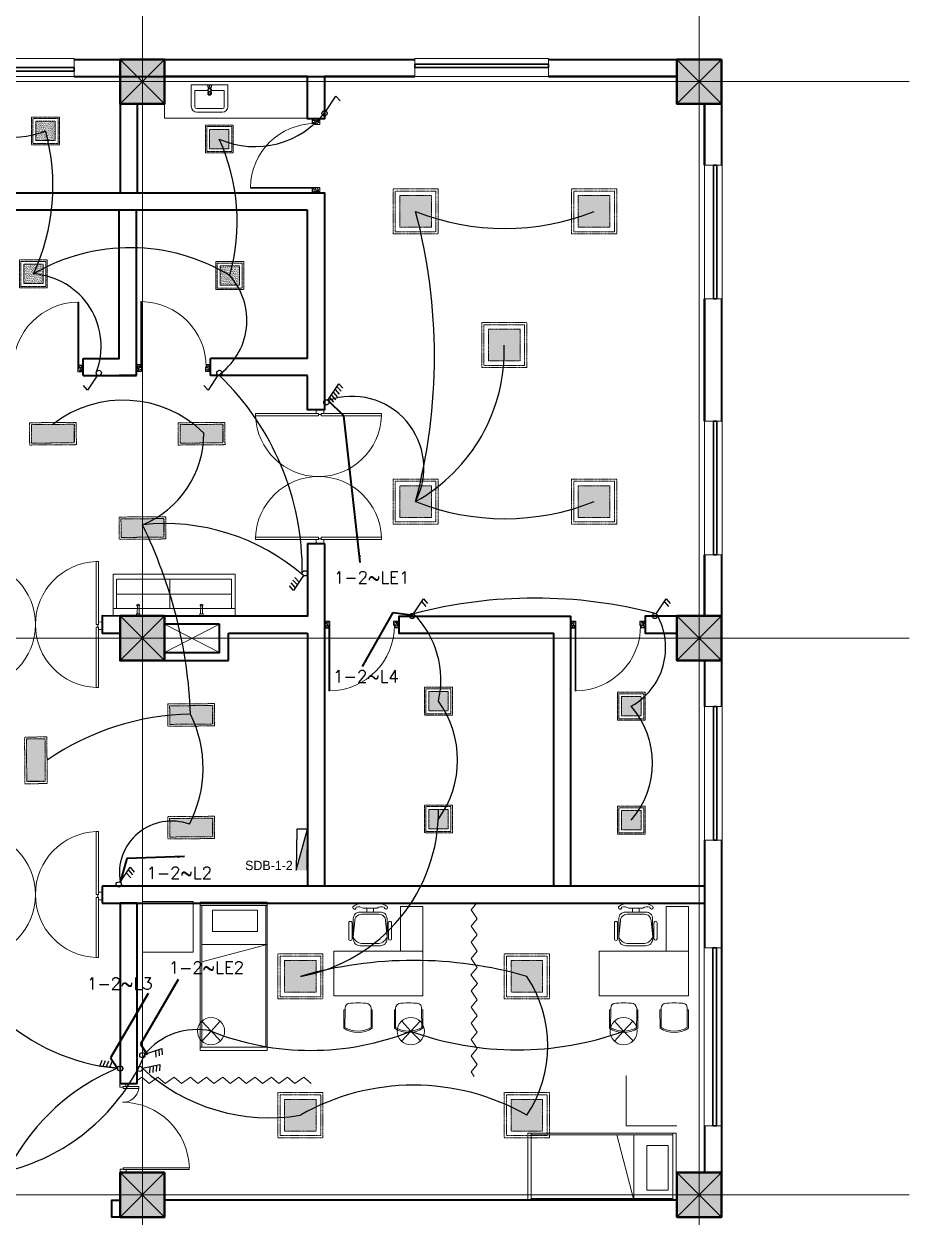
# Model space of a CAD drawing. Header units: millimetres. Extents: x 2399484 to 3337895, y 3598750 to 3969149.
# Drawn here: x 2536143 to 2548066, y 3892647 to 3908726 of the extents above; entities that cross this region are included whole.
import ezdxf

# ---------------------------------------------------------------- set-up
doc = ezdxf.new("R2010")
doc.units = ezdxf.units.MM
doc.header["$MEASUREMENT"] = 0
doc.linetypes.add('CENTER', pattern=[2, 1.25, -0.25, 0.25, -0.25])
doc.linetypes.add('DASHED', pattern=[0.75, 0.5, -0.25])
for name, color, linetype, lineweight in [('0newfurnture', 30, 'Continuous', 15), ('4 DB BOXES', 3, 'Continuous', 25), ('5 DB BOXES', 3, 'Continuous', 25), ('centreline', 52, 'CENTER', 5), ('Column-0.5', 14, 'Continuous', 50), ('conduit Light & fan City', 30, 'Continuous', 5), ('door', 41, 'Continuous', 5), ('Door Opening-0.09', 253, 'Continuous', 9), ('furniture', 34, 'Continuous', 15), ('Furniture Hospital-0.09', 44, 'Continuous', 9), ('Hatch', 9, 'Continuous', 9), ('hidden lines', 205, 'DASHED', 5), ('Sill Level', 140, 'Continuous', 20), ('Switches', 173, 'Continuous', 15), ('wall 0.4', 7, 'Continuous', 40), ('WINDOW', 152, 'Continuous', 30), ('Windows Plan', 152, 'Continuous', 35)]:
    doc.layers.add(name, color=color, linetype=linetype, lineweight=lineweight)
for name, color, linetype in [('1 x 4 recessed', 80, 'CENTER'), ('2 x 11 recessed', 60, 'CENTER'), ('ceilling fan', 3, 'Continuous'), ('emergencylight', 1, 'Continuous'), ('thrtywpanel', 7, 'Continuous'), ('wire powered ups', 3, 'Continuous'), ('Wires', 1, 'Continuous')]:
    doc.layers.add(name, color=color, linetype=linetype)
doc.styles.add('arial.', font='arial.ttf')
doc.styles.add('romans', font='romans.shx')
doc.styles.get("Standard").update_dxf_attribs({"font": 'arial.ttf'})
doc.linetypes.add('ZIGZAG', pattern='A,0.0001,-0.2,[131,ltypeshp.shx,S=0.2,R=0,X=-0.2,Y=0],-0.4,[131,ltypeshp.shx,S=0.2,R=180,X=0.2,Y=0],-0.2', length=0.8001)
doc.dimstyles.get("Standard").update_dxf_attribs({"dimtxt": 500, "dimasz": 100, "dimexe": 100, "dimexo": 200, "dimgap": 0.09, "dimtad": 0, "dimtoh": 1, "dimdec": 0, "dimzin": 0, "dimdsep": 46, "dimtxsty": 'Standard', "dimblk": 'DOT', "dimcen": 0, "dimclrd": 256, "dimclre": 256, "dimclrt": 256, "dimadec": 0, "dimazin": 0, "dimtfac": 1, "dimtdec": 0, "dimtofl": 0, "dimtmove": 0, "dimatfit": 3, "dimfxl": 1, "dimtolj": 1, "dimtzin": 0, "dimlwd": -1, "dimlwe": -1, "dimarcsym": 1})

# ---------------------------------------------------------------- blocks, each defined once
blk = doc.blocks.new('2ft column')
at = {"layer": 'Hatch', "ltscale": 5}
h = blk.add_hatch(color=256, dxfattribs=at)
h.dxf.hatch_style = 1
h.paths.add_polyline_path([(2207385, 4176559), (2207985, 4176559), (2207985, 4175959), (2207385, 4175959)])
at = {"layer": 'Column-0.5', "ltscale": 5}
blk.add_lwpolyline([(2207385, 4176559), (2207985, 4176559), (2207985, 4175959), (2207385, 4175959)], close=True, dxfattribs=at)
at = {"layer": 'Defpoints', "ltscale": 5}
for points in [[(2207985, 4176559), (2207385, 4175959)], [(2207985, 4175959), (2207385, 4176559)]]:
    blk.add_lwpolyline(points, dxfattribs=at)
blk = doc.blocks.new('main grid')
at = {"layer": 'centreline', "ltscale": 5}
for p, q in [((2549661, 4018930), (2549661, 3976624)), ((2557161, 4018930), (2557161, 3976624)), ((2559988, 4011172), (2515645, 4011172)), ((2559988, 4003672), (2515645, 4003672)), ((2559388, 3996172), (2515045, 3996172)), ((2559988, 3996172), (2515645, 3996172))]:
    blk.add_line(p, q, dxfattribs=at)
at = {"layer": 'Hatch', "xscale": -1}
for p in [(4757346, -165087), (4764846, -165087), (4757346, -172587), (4764846, -172587), (4757346, -180087), (4764846, -180087)]:
    blk.add_blockref('2ft column', p, dxfattribs=at)
blk = doc.blocks.new("door 3'3")
at = {"layer": 'door'}
for p, q in [((82769.36, -31237.4), (82769.36, -31203.37)), ((82769.84, -31203.37), (82769.36, -31203.37)), ((82769.84, -31237.4), (82769.84, -31203.37))]:
    blk.add_line(p, q, dxfattribs=at)
at = {"layer": 'door', "ltscale": 80}
for points in [[(82769.84, -31239.84), (82767.36, -31239.84), (82767.36, -31239.37), (82766.88, -31239.37), (82766.88, -31236.38), (82767.36, -31236.38), (82767.36, -31235.91), (82769.36, -31235.91), (82769.36, -31237.4), (82769.84, -31237.4)], [(82802.93, -31239.84), (82805.41, -31239.84), (82805.41, -31239.37), (82805.88, -31239.37), (82805.88, -31236.38), (82805.41, -31236.38), (82805.41, -31235.91), (82803.4, -31235.91), (82803.4, -31237.4), (82802.93, -31237.4)]]:
    blk.add_lwpolyline(points, close=True, dxfattribs=at)
blk.add_arc((82769.36, -31237.4), 34.04, 0, 89.20471, dxfattribs=at)
at = {"layer": 'Hatch'}
for centre, radius, start, end in [((82767.7, -31239.85), 2.68, 36.75824, 107.53286), ((82767.27, -31240.34), 1.96, 14.76809, 101.35249), ((82768.07, -31239.12), 3.04, 64.81981, 103.53483), ((82757.2, -31236.2), 10.64, 342.68423, 1.60142), ((82764.36, -31235.92), 4.57, 311.03249, 0.21009), ((82767.3, -31236.13), 3.25, 271.0473, 321.53187), ((82805.07, -31239.85), 2.68, 72.46714, 143.24176), ((82805.47, -31236.13), 3.25, 218.46813, 268.9527), ((82804.7, -31239.12), 3.04, 76.46517, 115.18019), ((82805.49, -31240.34), 1.96, 78.64751, 165.23191), ((82808.41, -31235.92), 4.57, 179.78991, 228.96751), ((82815.57, -31236.2), 10.64, 178.39858, 197.31577)]:
    blk.add_arc(centre, radius, start, end, dxfattribs=at)
blk = doc.blocks.new('MAIN DOOR')
at = {"layer": 'door', "ltscale": 1000}
for points in [[(2313.47, 188.53), (2347.4, 188.53), (2347.4, 187.28), (2313.47, 187.28)], [(2381.32, 188.53), (2348.88, 188.53), (2348.88, 187.28), (2381.32, 187.28)]]:
    blk.add_lwpolyline(points, close=True, dxfattribs=at)
for points in [[(2346.08, 190.6), (2346.08, 188.53)], [(2348.88, 188.12), (2347.4, 188.12), (2347.4, 188.53), (2346.08, 188.53), (2346.08, 190.6), (2350.2, 190.6)], [(2347.4, 188.12), (2348.88, 188.12), (2348.88, 188.53), (2350.2, 188.53), (2350.2, 190.6), (2346.08, 190.6)], [(2350.2, 190.6), (2350.2, 188.53)], [(2313.41, 120.66), (2347.33, 120.66), (2347.33, 121.91), (2313.41, 121.91), (2313.41, 120.66)], [(2348.82, 121.07), (2347.33, 121.07), (2347.33, 120.66), (2346.01, 120.66), (2346.01, 118.6), (2350.14, 118.6)], [(2347.33, 121.07), (2348.82, 121.07), (2348.82, 120.66), (2350.14, 120.66), (2350.14, 118.6), (2346.01, 118.6)], [(2346.01, 118.6), (2346.01, 120.66)], [(2381.26, 120.66), (2348.82, 120.66), (2348.82, 121.91), (2381.26, 121.91), (2381.26, 120.66)], [(2350.14, 118.6), (2350.14, 120.66)]]:
    blk.add_lwpolyline(points, dxfattribs=at)
at = {"layer": 'Door Opening-0.09', "ltscale": 1000}
for centre, radius, start, end in [((2347.4, 188.53), 33.94, 182.11678, 357.88255), ((2347.33, 120.66), 33.95, 2.11669, 177.88264)]:
    blk.add_arc(centre, radius, start, end, dxfattribs=at)
at = {"layer": 'WINDOW', "ltscale": 5}
blk.add_line((2350.14, 190.6), (2350.14, 190.6), dxfattribs=at)
blk = doc.blocks.new('d1')
at = {"layer": 'door'}
for p, q in [((2442.75, 10745.72), (2408.32, 10745.72)), ((2442.75, 10746.15), (2408.33, 10746.15)), ((2408.33, 10746.15), (2408.33, 10745.72))]:
    blk.add_line(p, q, dxfattribs=at)
at = {"layer": 'door', "ltscale": 80}
for points in [[(2445, 10779.7), (2445, 10781.99), (2444.56, 10781.99), (2444.56, 10782.43), (2441.8, 10782.43), (2441.8, 10781.99), (2441.36, 10781.99), (2441.36, 10780.14), (2442.75, 10780.14), (2442.75, 10779.7)], [(2445, 10746.15), (2445, 10743.87), (2444.56, 10743.87), (2444.56, 10743.43), (2441.8, 10743.43), (2441.8, 10743.87), (2441.36, 10743.87), (2441.36, 10745.72), (2442.75, 10745.72), (2442.75, 10746.15)]]:
    blk.add_lwpolyline(points, close=True, dxfattribs=at)
at = {"layer": 'Door Opening-0.09', "ltscale": 80}
blk.add_arc((2442.75, 10745.72), 34.42, 90, 179.27403, dxfattribs=at)
at = {"layer": 'hidden lines'}
for centre, radius, start, end in [((2441.64, 10791.37), 9.82, 268.39858, 287.31577), ((2441.38, 10784.76), 4.22, 269.78991, 318.96751), ((2444.33, 10781.34), 2.81, 166.46517, 205.18019), ((2445.01, 10781.68), 2.48, 162.46714, 233.24176), ((2441.57, 10782.05), 3, 308.46813, 358.9527), ((2445.46, 10782.07), 1.81, 168.64751, 255.23191), ((2441.64, 10734.49), 9.82, 72.68423, 91.60142), ((2441.38, 10741.1), 4.22, 41.03249, 90.21009), ((2444.33, 10744.52), 2.81, 154.81981, 193.53483), ((2445.01, 10744.18), 2.48, 126.75824, 197.53286), ((2441.57, 10743.81), 3, 1.0473, 51.53187), ((2445.46, 10743.79), 1.81, 104.76809, 191.35249)]:
    blk.add_arc(centre, radius, start, end, dxfattribs=at)
blk = doc.blocks.new('scre')
at = {"layer": 'Furniture Hospital-0.09'}
for p, q in [((2549360, 3950857), (2549360, 3950293)), ((2549360, 3950293), (2549360, 3950857)), ((2549360, 3950857), (2551001, 3950857)), ((2551001, 3950857), (2551001, 3950293)), ((2551001, 3950857), (2551001, 3950293)), ((2549406, 3950788), (2549406, 3950395)), ((2549406, 3950788), (2549406, 3950395)), ((2549406, 3950788), (2550955, 3950788)), ((2550124, 3950788), (2550124, 3950395)), ((2550955, 3950788), (2550955, 3950395)), ((2550955, 3950589), (2549406, 3950589)), ((2551001, 3950395), (2549360, 3950395)), ((2551001, 3950293), (2549360, 3950293))]:
    blk.add_line(p, q, dxfattribs=at)
for points in [[(2549711, 3950321), (2549708, 3950439, 0.199366), (2549685, 3950439), (2549681, 3950321)], [(2550564, 3950321), (2550561, 3950439, 0.199366), (2550538, 3950439), (2550534, 3950321)]]:
    blk.add_lwpolyline(points, format="xyb", dxfattribs=at)
for points in [[(2549731, 3950293), (2549662, 3950293), (2549662, 3950298), (2549731, 3950298)], [(2549719, 3950298), (2549673, 3950298), (2549673, 3950321), (2549719, 3950321)], [(2550584, 3950293), (2550515, 3950293), (2550515, 3950298), (2550584, 3950298)], [(2550572, 3950298), (2550526, 3950298), (2550526, 3950321), (2550572, 3950321)]]:
    blk.add_lwpolyline(points, close=True, dxfattribs=at)
for centre, radius, start, end in [((2549696, 3950435), 18.5, 310.9481, 229.0519), ((2549696, 3950435), 13.8, 329.1321, 210.8679), ((2550549, 3950435), 18.5, 310.9481, 229.0519), ((2550549, 3950435), 13.8, 329.1321, 210.8679)]:
    blk.add_arc(centre, radius, start, end, dxfattribs=at)
blk = doc.blocks.new("door 5'")
at = {"layer": 'door', "ltscale": 1000}
for points in [[(2177525, 4317078), (2177525, 4317062), (2177516, 4317062), (2177516, 4317020), (2177473, 4317020), (2177474, 4317105)], [(2177525, 4317062), (2177525, 4317105), (2177474, 4317105), (2177473, 4317020)], [(2177473, 4317020), (2177516, 4317020)], [(2177474, 4317105), (2177516, 4317105)], [(2178697, 4316120), (2178697, 4317060), (2178671, 4317060), (2178671, 4316120), (2178697, 4316120)], [(2178689, 4317076), (2178689, 4317060), (2178697, 4317060), (2178697, 4317018), (2178740, 4317018), (2178740, 4317104)], [(2178689, 4317060), (2178689, 4317104), (2178740, 4317104), (2178740, 4317018)], [(2178740, 4317018), (2178697, 4317018)]]:
    blk.add_lwpolyline(points, dxfattribs=at)
blk.add_lwpolyline([(2177516, 4316839), (2177516, 4317062), (2177543, 4317062), (2177543, 4316839)], close=True, dxfattribs=at)
at = {"layer": 'Door Opening-0.09', "ltscale": 1000}
for centre, radius, start, end in [((2177516, 4317062), 224, 276.6944, 2.344), ((2178697, 4317076), 957, 180.3416, 268.4244)]:
    blk.add_arc(centre, radius, start, end, dxfattribs=at)
at = {"layer": 'WINDOW', "ltscale": 5}
blk.add_line((2177474, 4317104), (2177474, 4317104), dxfattribs=at)
blk = doc.blocks.new('TAP')
at = {"layer": 'Furniture Hospital-0.09', "linetype": 'Continuous'}
for p, q in [((0, 38), (0, -38)), ((5, 38), (0, 38)), ((5, 38), (5, -38)), ((30, 25), (5, 25)), ((30, 0), (5, 0)), ((30, 25), (30, -25)), ((56, 16), (30, 16)), ((51, 7), (48, 8)), ((59, 19), (57, 22)), ((73, 24), (73, 27)), ((88, 20), (89, 22)), ((97, 15), (125, 12)), ((97, 8), (100, 9)), ((5, -38), (0, -38)), ((30, -25), (5, -25)), ((56, -16), (30, -16)), ((51, -8), (48, -9)), ((60, -20), (58, -22)), ((74, -24), (74, -27)), ((88, -19), (90, -22)), ((97, -7), (100, -8)), ((97, -15), (125, -12))]:
    blk.add_line(p, q, dxfattribs=at)
for radius in [21.2, 19.7]:
    blk.add_circle((74, 0), radius, dxfattribs=at)
for centre, radius, start, end in [((74, 0), 27.2, 163.0512, 199.0512), ((74, 0), 24.2, 127.0512, 163.0512), ((74, 0), 27.2, 91.0512, 127.0512), ((74, 0), 24.2, 55.0512, 91.0512), ((74, 0), 27.2, 19.0512, 55.0512), ((74, 0), 24.2, 343.0512, 19.0512), ((95, 0), 32.6, 337.45, 22.55), ((74, 0), 24.2, 199.0512, 235.0512), ((74, 0), 27.2, 235.0512, 271.0512), ((74, 0), 24.2, 271.0512, 307.0512), ((74, 0), 27.2, 307.0512, 343.0512)]:
    blk.add_arc(centre, radius, start, end, dxfattribs=at)
blk = doc.blocks.new('bazin')
at = {"layer": '0newfurnture', "ltscale": 5}
for p, q in [((2434577, 4011590), (2435069, 4011590)), ((2434577, 4011295), (2434577, 4011590)), ((2434626, 4011295), (2434626, 4011516)), ((2434626, 4011516), (2434799, 4011516)), ((2434847, 4011516), (2435020, 4011516)), ((2435020, 4011516), (2435020, 4011295)), ((2435069, 4011590), (2435069, 4011295)), ((2434996, 4011270), (2434651, 4011270)), ((2434996, 4011221), (2434651, 4011221))]:
    blk.add_line(p, q, dxfattribs=at)
blk.add_circle((2434823, 4011477), 25.6, dxfattribs=at)
for centre, radius, start, end in [((2434651, 4011295), 73.8, 180, 270), ((2434651, 4011295), 24.6, 180, 270), ((2434996, 4011295), 73.8, 270, 0), ((2434996, 4011295), 24.6, 270, 0)]:
    blk.add_arc(centre, radius, start, end, dxfattribs=at)
at = {"layer": '0newfurnture', "ltscale": 5, "xscale": 0.9842520018725999, "yscale": 0.9842520018725999, "zscale": 0.9842520018725999, "rotation": 270}
blk.add_blockref('TAP', (2434823, 4011590), dxfattribs=at)
blk = doc.blocks.new('ADHIKRIT')
at = {"layer": 'furniture'}
for p, q in [((900, 1351), (0, 1351)), ((0, 1351), (0, -450)), ((0, 741), (0, 1351)), ((900, -450), (900, 1351)), ((-245, 1046), (-569, 1047)), ((-245, 980), (-569, 981)), ((1048, 956), (1048, 1014)), ((1187, 1121), (1153, 1121)), ((1187, 1145), (1558, 1147)), ((1187, 1145), (1187, 1121)), ((1187, 1121), (1545, 1123)), ((1050, 758), (1050, 711)), ((-789, 683), (-869, 683)), ((-789, 547), (-869, 547)), ((1050, 700), (1050, 711)), ((1189, 595), (1157, 595)), ((1187, 595), (1187, 571)), ((1187, 571), (1558, 573)), ((1189, 595), (1286, 595)), ((1287, 595), (1545, 597)), ((-247, 247), (-571, 248)), ((-900, 0), (0, 0)), ((-900, -450), (-900, 0)), ((-247, 182), (-571, 182)), ((1189, 102), (1157, 102)), ((1187, 126), (1558, 124)), ((1187, 102), (1187, 126)), ((1189, 102), (1286, 101)), ((1287, 101), (1545, 100)), ((1050, -4), (1050, -14)), ((1050, -61), (1050, -14)), ((0, -450), (-900, -450)), ((0, -450), (900, -450)), ((1048, -260), (1048, -318)), ((1187, -425), (1153, -425)), ((1187, -425), (1545, -426)), ((1187, -449), (1187, -425)), ((1187, -449), (1558, -450))]:
    blk.add_line(p, q, dxfattribs=at)
for points in [[(-897, 962, 0.207066), (-957, 755), (-957, 615)], [(-885, 900, 0.214578), (-869, 755), (-869, 615)], [(-110, 614), (-109, 818, 0.414214), (-246, 955), (-655, 956, 0.418376), (-789, 820), (-789, 615)], [(-153, 614), (-152, 788, 0.28028), (-288, 955), (-610, 925, 0.418376), (-744, 789), (-745, 615)], [(-899, 268, -0.207066), (-958, 476), (-957, 615)], [(-886, 330, -0.214578), (-870, 475), (-869, 615)], [(-110, 614), (-110, 409, -0.414214), (-247, 273), (-656, 274, -0.418376), (-790, 410), (-789, 615)], [(-153, 614), (-153, 440, -0.28028), (-290, 273), (-612, 304, -0.418376), (-745, 441), (-745, 615)]]:
    blk.add_lwpolyline(points, format="xyb", dxfattribs=at)
for centre, radius, start, end in [((-881, 933), 33.3, 262.3354, 120.0474), ((-569, 1014), 32.9, 89.8702, 269.8702), ((-245, 1013), 32.9, 269.8702, 89.8702), ((1154, 1015), 106, 90.3083, 180.3083), ((1203, 1157), 39.5, 294.3355, 296.5711), ((1099, 860), 518, 329.4756, 30.5244), ((1099, 860), 542, 328.0257, 31.9845), ((1753, 864), 711, 172.5908, 188.6233), ((1157, 701), 106, 180.3083, 270.3083), ((-882, 297), 33.3, 239.693, 97.4051), ((-571, 215), 32.9, 89.8702, 269.8702), ((-253, 214), 33.4, 280.4483, 79.5122), ((1157, -4), 106, 89.6917, 179.6917), ((1099, -163), 518, 329.4756, 30.5244), ((1099, -163), 542, 328.0155, 31.9743), ((1753, -168), 711, 171.3767, 187.4092), ((1154, -319), 106, 179.6917, 269.6917), ((1203, -461), 39.5, 63.4289, 65.6645)]:
    blk.add_arc(centre, radius, start, end, dxfattribs=at)
blk = doc.blocks.new('BED')
at = {"layer": 'Furniture Hospital-0.09'}
for p, q in [((-2.12, 0.475), (-2.12, -0.475)), ((-2.12, -0.475), (-2.12, 0.475)), ((-0.008, 0.475), (-2.12, 0.475)), ((-2.07, 0.475), (-2.07, -0.475)), ((-0.058, 0.455), (-2.07, 0.455)), ((-0.855, -0.455), (-0.61, 0.475)), ((-0.61, 0.475), (-0.61, -0.455)), ((-0.058, -0.475), (-0.058, 0.475)), ((-0.008, -0.475), (-0.008, 0.475)), ((-0.425, 0.336), (-0.426, -0.303)), ((-0.425, 0.336), (-0.121, 0.336)), ((-0.121, -0.303), (-0.121, 0.336)), ((-0.426, -0.303), (-0.121, -0.303)), ((-2.12, -0.475), (-0.008, -0.475)), ((-2.07, -0.455), (-0.058, -0.455))]:
    blk.add_line(p, q, dxfattribs=at)
blk = doc.blocks.new('v18')
at = {"layer": 'Sill Level'}
blk.add_lwpolyline([(2462914, 3850453), (2464714, 3850453), (2464714, 3850693), (2462914, 3850693)], close=True, dxfattribs=at)
at = {"layer": 'Windows Plan'}
blk.add_lwpolyline([(2464714, 3850573), (2462914, 3850573), (2462914, 3850620), (2464714, 3850620)], close=True, dxfattribs=at)
blk = doc.blocks.new('w1')
at = {"layer": 'Sill Level'}
blk.add_lwpolyline([(2460641, 3827503), (2460641, 3825103), (2460401, 3825103), (2460401, 3827503)], close=True, dxfattribs=at)
at = {"layer": 'Windows Plan'}
blk.add_lwpolyline([(2460521, 3825103), (2460521, 3827503), (2460473, 3827503), (2460473, 3825103)], close=True, dxfattribs=at)
blk = doc.blocks.new('v1')
at = {"layer": 'Sill Level'}
blk.add_lwpolyline([(2446591, 3818940), (2447591, 3818940), (2447591, 3818700), (2446591, 3818700)], close=True, dxfattribs=at)
at = {"layer": 'Windows Plan'}
blk.add_lwpolyline([(2447591, 3818820), (2446591, 3818820), (2446591, 3818772), (2447591, 3818772)], close=True, dxfattribs=at)
blk = doc.blocks.new('36W LED PANEL')
at = {"layer": '2 x 11 recessed', "lineweight": 0, "true_color": 0xffffff, "transparency": 33554664}
h = blk.add_hatch(dxfattribs=at)
h.set_pattern_fill('DOTS', scale=15.2)
h.paths.add_polyline_path([(-213, 213), (213, 213), (213, -213), (-213, -213)])
at = {"layer": '2 x 11 recessed', "lineweight": 0}
for points in [[(-304, 304), (304, 304), (304, -304), (-304, -304)], [(-274, 274), (274, 274), (274, -274), (-274, -274)], [(-213, 213), (213, 213), (213, -213), (-213, -213)]]:
    blk.add_lwpolyline(points, close=True, dxfattribs=at)
blk = doc.blocks.new('2 ft panel')
at = {"layer": '1 x 4 recessed', "lineweight": 0}
h = blk.add_hatch(dxfattribs=at)
h.set_pattern_fill('AR-SAND', color=256, scale=6.25)
h.set_pattern_definition([(37.5, (-417982.219, 97562.351), (-0.39370849, 12.04264856), [0, -9.5, 0, -10.625, 0, -10.15625]), (7.5, (-417982.219, 97562.351), (11.0611044, 17.6384129), [0, -5.125, 0, -8.5625, 0, -3.28125]), (327.5, (-417989.906, 97562.351), (19.46338664, 0.03536908), [0, -3.125, 0, -11.25, 0, -14.6875]), (317.5, (-417989.906, 97562.351), (18.7882913, 5.4854723), [0, -1.5625, 0, -7.375, 0, -8.4375])])
h.paths.add_polyline_path([(287, -125), (287, 125), (-288, 125), (-288, -125)])
at = {"layer": '1 x 4 recessed'}
blk.add_line((287, 125), (287, -125), dxfattribs=at)
at = {"layer": '1 x 4 recessed', "lineweight": 0}
for points in [[(316, -150), (-313, -150), (-313, 150), (316, 150)], [(287, -125), (-288, -125), (-288, 125), (287, 125)], [(316, 150), (316, -150)]]:
    blk.add_lwpolyline(points, dxfattribs=at)
blk = doc.blocks.new('1by1 15w')
at = {"layer": '2 x 11 recessed', "lineweight": 0, "true_color": 0xffffff}
h = blk.add_hatch(dxfattribs=at)
h.set_pattern_fill('DOTS', scale=7.6)
h.set_pattern_definition([(0, (-24150.00014, -28906.40267), (0.2375, 0.475), [0, -0.475])])
h.paths.add_polyline_path([(111699, 133932), (111912, 133932), (111912, 133720), (111699, 133720)])
at = {"layer": '2 x 11 recessed', "lineweight": 0}
for points in [[(111654, 133978), (111958, 133978), (111958, 133674), (111654, 133674)], [(111669, 133963), (111942, 133963), (111942, 133689), (111669, 133689)], [(111699, 133932), (111912, 133932), (111912, 133720), (111699, 133720)]]:
    blk.add_lwpolyline(points, close=True, dxfattribs=at)
blk = doc.blocks.new('1by1 6w')
at = {"layer": '2 x 11 recessed', "lineweight": 0}
h = blk.add_hatch(dxfattribs=at)
h.set_pattern_fill('AR-SAND', color=256, scale=7.6)
h.set_pattern_definition([(37.5, (-507751.777, 116886.896), (-0.47874952, 14.64386064), [0, -11.552, 0, -12.92, 0, -12.35]), (7.5, (-507751.777, 116886.896), (13.45030296, 21.4483101), [0, -6.232, 0, -10.412, 0, -3.99]), (327.5, (-507761.125, 116886.896), (23.66747815, 0.0430088), [0, -3.8, 0, -13.68, 0, -17.86]), (317.5, (-507761.125, 116886.896), (22.8465622, 6.6703343), [0, -1.9, 0, -8.968, 0, -10.26])])
h.paths.add_polyline_path([(-106, 106), (106, 106), (106, -106), (-106, -106)])
for points in [[(-152, 152), (152, 152), (152, -152), (-152, -152)], [(-137, 137), (137, 137), (137, -137), (-137, -137)], [(-106, 106), (106, 106), (106, -106), (-106, -106)]]:
    blk.add_lwpolyline(points, close=True, dxfattribs=at)
blk = doc.blocks.new('4 WAY')
at = {"layer": 'Switches', "lineweight": 30}
for p, q in [((1.76, 2.13), (6.02, 8.52)), ((4.51, 6.01), (6.27, 4.01)), ((5.27, 7.27), (7.02, 5.26)), ((6.02, 8.52), (7.78, 6.51)), ((3.64, 4.89), (5.39, 2.88))]:
    blk.add_line(p, q, dxfattribs=at)
blk.add_circle((1.13, 1.13), 1.13, dxfattribs=at)
blk = doc.blocks.new('3 WAY')
at = {"layer": 'Switches', "lineweight": 30}
for p, q in [((1.76, 2.13), (6.02, 8.52)), ((4.51, 6.01), (6.27, 4.01)), ((5.27, 7.27), (7.02, 5.26)), ((6.02, 8.52), (7.78, 6.51))]:
    blk.add_line(p, q, dxfattribs=at)
blk.add_circle((1.13, 1.13), 1.13, dxfattribs=at)
blk = doc.blocks.new('2 WAY')
at = {"layer": 'Switches', "lineweight": 30}
for p, q in [((1.76, 2.13), (6.02, 8.52)), ((5.27, 7.27), (7.02, 5.26)), ((6.02, 8.52), (7.78, 6.51))]:
    blk.add_line(p, q, dxfattribs=at)
blk.add_circle((1.13, 1.13), 1.13, dxfattribs=at)
blk = doc.blocks.new('6gang switch')
at = {"layer": 'Switches', "lineweight": 30}
for p, q in [((1.74, 2.08), (6.46, 9.17)), ((4.07, 5.54), (5.83, 3.54)), ((4.95, 6.67), (6.71, 4.66)), ((5.7, 7.92), (7.46, 5.92)), ((6.46, 9.17), (8.21, 7.17)), ((2.44, 3.16), (4.2, 1.16)), ((3.32, 4.29), (5.08, 2.28))]:
    blk.add_line(p, q, dxfattribs=at)
blk.add_circle((1.13, 1.13), 1.13, dxfattribs=at)
blk = doc.blocks.new('1 WAY')
at = {"layer": 'Switches', "lineweight": 30}
for p, q in [((1.76, 2.13), (6.02, 8.52)), ((6.02, 8.52), (7.78, 6.51))]:
    blk.add_line(p, q, dxfattribs=at)
blk.add_circle((1.13, 1.13), 1.13, dxfattribs=at)
blk = doc.blocks.new('emergency')
at = {"layer": 'conduit Light & fan City'}
for p, q in [((0, 0), (-124, -135)), ((-122, 136), (0, 0)), ((124, 135), (0, 0)), ((0, 0), (129, -129))]:
    blk.add_line(p, q, dxfattribs=at)
blk.add_circle((0, 0), 183, dxfattribs=at)
blk = doc.blocks.new('FDB')
at = {"layer": '4 DB BOXES'}
blk.add_hatch(color=256, dxfattribs=at).paths.add_polyline_path([(-65075.48, -197982.42), (-65075.48, -197977), (-65095.76, -197982.42)])
for p, q in [((-65095.76, -197982.42), (-65095.76, -197977)), ((-65095.76, -197977), (-65075.48, -197977)), ((-65075.48, -197977), (-65095.76, -197982.42)), ((-65075.48, -197982.42), (-65095.76, -197982.42))]:
    blk.add_line(p, q, dxfattribs=at)
blk = doc.blocks.new('_Dot')
at = {"color": 0, "linetype": 'ByBlock', "lineweight": -2}
blk.add_line((-0.5, 0), (-1, 0), dxfattribs=at)
at = {"color": 0, "linetype": 'ByBlock', "lineweight": -3, "const_width": 0.5}
blk.add_lwpolyline([(-0.25, 0, 1), (0.25, 0, 1)], format="xyb", close=True, dxfattribs=at)

msp = doc.modelspace()

# ---------------------------------------------------------------- linework, layer by layer
at = {"layer": '0newfurnture', "ltscale": 5}
msp.add_lwpolyline([(2538039.1, 3907452.9), (2539963.1, 3907452.9), (2539963.1, 3908017.1), (2538039.1, 3908017.1)], close=True, dxfattribs=at)
at = {"layer": 'furniture'}
msp.add_lwpolyline([(2537739.1, 3896217), (2538421.2, 3896217), (2538421.2, 3896899.1), (2537739.1, 3896899.1)], close=True, dxfattribs=at)
msp.add_lwpolyline([(2544255.2, 3894557.8), (2544255.2, 3893875.7), (2544937.3, 3893875.7)], dxfattribs=at)
at = {"layer": 'Furniture Hospital-0.09', "ltscale": 30}
msp.add_lwpolyline([(2538039.1, 3900147.1), (2538515.4, 3900147.1)], dxfattribs=at)
at = {"layer": 'Hatch', "lineweight": 5, "ltscale": 5}
for points in [[(2538039.1, 3900637.1), (2538779.1, 3900257.1)], [(2538779.1, 3900637.1), (2538039.1, 3900257.1)]]:
    msp.add_lwpolyline(points, dxfattribs=at)
at = {"layer": 'wall 0.4', "ltscale": 5}
for p, q in [((2536821.1, 3908247.1), (2541409.1, 3908247.1)), ((2543209.1, 3908247.1), (2544939.1, 3908247.1)), ((2536821.1, 3908017.1), (2541409.1, 3908017.1)), ((2543209.1, 3908017.1), (2544939.1, 3908017.1)), ((2545309.1, 3907647.1), (2545309.1, 3906822.1)), ((2545539.1, 3907647.1), (2545539.1, 3906822.1)), ((2539963.1, 3906217.1), (2535169.1, 3906217.1)), ((2537658.4, 3903987.3), (2537658.4, 3906217.1)), ((2539963.1, 3904217.1), (2539963.1, 3906217.1)), ((2545309.1, 3905022.1), (2545309.1, 3903372.1)), ((2545539.1, 3905022.1), (2545539.1, 3903372.1)), ((2539963.1, 3904217.1), (2538658.3, 3904217.4)), ((2536941.9, 3903987.3), (2537658.4, 3903987.3)), ((2539963.1, 3903987.1), (2538658.3, 3903987.4)), ((2539963.1, 3901726.1), (2540193.1, 3901726.1)), ((2545309.1, 3901572.1), (2545309.1, 3900747.1)), ((2545539.1, 3901572.1), (2545539.1, 3900747.1)), ((2543279, 3900746.6), (2543509.1, 3900746.6)), ((2543509.1, 3897107.1), (2543509.1, 3900746.6)), ((2538899.1, 3900147.1), (2538899.1, 3900517.1)), ((2543279, 3897107.1), (2543279, 3900516.6)), ((2538039.1, 3900147.1), (2538722.7, 3900147.1)), ((2538722.7, 3900147.1), (2538899.1, 3900147.1)), ((2545309.1, 3900147.1), (2545309.1, 3899527.1)), ((2545539.1, 3900147.1), (2545539.1, 3899527.1)), ((2545309.1, 3897727.1), (2545309.1, 3896275.7)), ((2545539.1, 3897727.1), (2545539.1, 3893247.1)), ((2543279, 3897107.1), (2537199, 3897107.3)), ((2537199, 3897107.3), (2537199, 3896877.3)), ((2545207.4, 3897107.1), (2543279, 3897107.1)), ((2537199, 3896877.3), (2545309.1, 3896877.1)), ((2545309.1, 3896877.1), (2545309.1, 3896275.7)), ((2545309.1, 3893875.7), (2545309.1, 3893247.1)), ((2545309.1, 3893875.7), (2545309.1, 3893247.1))]:
    msp.add_line(p, q, dxfattribs=at)
for points in [[(2538039.1, 3908247.1), (2541409.1, 3908247.1)], [(2543209.1, 3908247.1), (2544939.1, 3908247.1)], [(2541409.1, 3908017.1), (2540193.1, 3908017.1), (2540192.9, 3907447), (2539962.9, 3907447), (2539963.1, 3908017.1), (2538039.1, 3908017.1)], [(2544939.1, 3908017.1), (2543209.1, 3908017.1)], [(2537439.1, 3907647.1), (2537439.1, 3906447.1)], [(2537669.1, 3907647.1), (2537669.1, 3906447.1)], [(2545309.1, 3906822.1), (2545309.1, 3907647.1)], [(2545539.1, 3907647.1), (2545539.1, 3906822.1)], [(2535399.1, 3906447.1), (2540193.1, 3906447.1), (2540193.1, 3906217.1)], [(2536941.9, 3904217.3), (2537428.4, 3904217.3), (2537428.4, 3906217.1)], [(2540193.1, 3906217.1), (2540193.1, 3903526.1), (2539963.1, 3903526.1), (2539963.1, 3903987.1)], [(2545309.1, 3903372.1), (2545309.1, 3905022.1)], [(2545539.1, 3905022.1), (2545539.1, 3903372.1)], [(2536941.9, 3903987.3), (2536941.9, 3904217.9)], [(2538658.3, 3903987.4), (2538658.3, 3904217.4)], [(2537658.4, 3903987.1), (2537428.4, 3903987.1)], [(2539963.1, 3901726.1), (2539963, 3900747.1), (2538039.1, 3900747.1)], [(2540193.1, 3901726.1), (2540193, 3900747)], [(2545309.1, 3900747.1), (2545309.1, 3901572.1)], [(2545539.1, 3901572.1), (2545539.1, 3900747.1)], [(2537438.1, 3900747.1), (2537199.1, 3900747.2), (2537199.1, 3900517.2), (2537439.1, 3900517.1)], [(2540193, 3900747), (2540193, 3897107.1)], [(2541193, 3900746.9), (2543279, 3900746.6)], [(2541193, 3900746.9), (2541193, 3900516.7), (2543279, 3900516.6)], [(2544939.1, 3900747.1), (2544509.1, 3900747.1), (2544509.1, 3900517.1), (2544939.1, 3900517.1)], [(2538899.1, 3900517.1), (2539963, 3900517.1)], [(2539963, 3900516.9), (2539963, 3897107.1)], [(2545309.1, 3900147.1), (2545309.1, 3899527.1)], [(2545539.1, 3900147.1), (2545539.1, 3899527.1)], [(2545309.1, 3897727.1), (2545309.1, 3897107.1), (2543509.1, 3897107.1)], [(2545539.1, 3897727.1), (2545539.1, 3893247.1)], [(2540859.9, 3897107.1), (2540739.9, 3897107.1)], [(2537439.1, 3892647.1), (2537329.1, 3892647.1), (2537329.1, 3892877.1), (2537439.1, 3892877.1)], [(2543839.1, 3892877.1), (2538039.1, 3892877.1)], [(2544939.1, 3892877.1), (2540918.3, 3892877.1)]]:
    msp.add_lwpolyline(points, dxfattribs=at)
for points in [[(2538779.1, 3900637.1), (2538039.1, 3900637.1), (2538039.1, 3900257.1), (2538779.1, 3900257.1)], [(2537669.1, 3894447.1), (2537669.1, 3896877.3), (2537439.1, 3896877.3), (2537439.1, 3894447.1)]]:
    msp.add_lwpolyline(points, close=True, dxfattribs=at)
at = {"layer": 'WINDOW', "linetype": 'ZIGZAG', "lineweight": 20, "ltscale": 0.5}
for points in [[(2542248.9, 3896886.5), (2542165.9, 3896787.9), (2542248.9, 3896668.1), (2542165.9, 3896569.5), (2542248.9, 3896449.7), (2542165.9, 3896351.1), (2542248.9, 3896231.3), (2542165.9, 3896132.8), (2542248.9, 3896013), (2542163.8, 3895911.8), (2542250.9, 3895797), (2542165.9, 3895696), (2542248.9, 3895576.2), (2542165.9, 3895477.6), (2542248.9, 3895357.8), (2542165.9, 3895259.2), (2542248.9, 3895139.4), (2542165.9, 3895040.8), (2542248.9, 3894921), (2542165.9, 3894822.5), (2542248.9, 3894702.7), (2542165.9, 3894604.1), (2542208.5, 3894542.6)], [(2540013, 3894449.2), (2539914.4, 3894532.1), (2539794.6, 3894449.2), (2539696, 3894532.1), (2539576.2, 3894449.2), (2539477.6, 3894532.1), (2539357.8, 3894449.2), (2539259.3, 3894532.1), (2539139.4, 3894449.2), (2539038.3, 3894534.3), (2538923.5, 3894447.1), (2538822.5, 3894532.1), (2538702.7, 3894449.2), (2538604.1, 3894532.1), (2538484.3, 3894449.2), (2538385.7, 3894532.1), (2538265.9, 3894449.2), (2538167.3, 3894532.1), (2538047.5, 3894449.2), (2537948.9, 3894532.1), (2537829.1, 3894449.2), (2537730.6, 3894532.1), (2537669.1, 3894489.6)]]:
    msp.add_lwpolyline(points, dxfattribs=at)
at = {"layer": 'wire powered ups', "ltscale": 5}
for centre, radius, start, end in [((2542621.2, 3909215.4), 3247.4, 248.26894, 291.73106), ((2534044, 3904243.6), 7629.5, 345.15157, 14.84843), ((2540270.7, 3904331.3), 2343.4, 299.33566, 1.61533), ((2540565.2, 3902740.5), 965.9, 332.09247, 109.57283), ((2542621.2, 3905305.1), 3247.4, 248.26894, 291.73106), ((2538469.4, 3894279.4), 895, 77.44706, 141.01034), ((2540009.2, 3898517.9), 3623.9, 248.20893, 291.79107), ((2542787.7, 3899093.3), 4192.8, 250.01241, 289.98759), ((2535276.6, 3895906.5), 2714.4, 232.06485, 336.92116)]:
    msp.add_arc(centre, radius, start, end, dxfattribs=at)
at = {"layer": 'Wires', "ltscale": 5}
for centre, radius, start, end in [((2535992.4, 3908390.9), 1193.2, 225.07824, 291.74633), ((2539257, 3908261.5), 1190, 246.08407, 323.42368), ((2533756.2, 3906539.7), 2779.3, 334.80852, 15.50502), ((2536318.9, 3906059.4), 2696.7, 344.4102, 24.40714), ((2537575.3, 3903120.6), 2588.5, 58.79705, 120.25022), ((2536204.6, 3904379.1), 979.8, 338.66043, 86.09913), ((2538245.9, 3904731.8), 901.7, 304.35606, 41.96154), ((2536239, 3901359.1), 3653.7, 359.42291, 46.00121), ((2537483.7, 3902106.9), 1548.2, 45.50583, 127.91223), ((2537226.2, 3903215.9), 1342.5, 292.4571, 359.80066), ((2538044.9, 3899164.5), 2827.3, 48.77374, 96.2094), ((2532045.2, 3899167.2), 6348.7, 2.32325, 26.2509), ((2543026.6, 3894516.2), 6471.8, 75.38119, 104.62923), ((2540490.2, 3899884.5), 1269.6, 347.00409, 44.74469), ((2543882.2, 3900321.3), 904.8, 299.21714, 29.39069), ((2540631.8, 3898805), 1353, 324.07216, 35.92784), ((2538441.1, 3895942), 3482.9, 90.86303, 124.76516), ((2536896.3, 3898697.1), 1660.2, 332.88691, 25.98875), ((2543435.5, 3898763.5), 1174.3, 319.15026, 40.84974), ((2539462.7, 3898119.2), 2264.7, 280.28198, 0.58398), ((2538130.5, 3897283), 701.1, 69.67731, 190.06184), ((2537649.6, 3897350.1), 2707.9, 190.05799, 264.79129), ((2541392.2, 3890596.5), 5509.6, 73.92881, 106.07119), ((2541514.7, 3894955.7), 1685.9, 326.31188, 33.68812), ((2538514.4, 3891984.7), 2890.5, 112.59642, 190.14808), ((2539451.2, 3896516.6), 2530.5, 227.42161, 279.45815), ((2541392.2, 3891353.5), 3072.4, 60.23535, 119.76465)]:
    msp.add_arc(centre, radius, start, end, dxfattribs=at)

# ---------------------------------------------------------------- block references
at = {"layer": '0newfurnture'}
msp.add_blockref('bazin', (103821.5, -103686.4), dxfattribs=at)
at = {"layer": '1 x 4 recessed', "xscale": 1.232584708463633, "yscale": 1.232584708463633, "zscale": 1.232584708463633}
for name, p in [('1by1 6w', (2536434.4, 3907282.7)), ('1by1 15w', (2400964.7, 3742221.9)), ('1by1 6w', (2536271.3, 3905356.7)), ('1by1 6w', (2538916.4, 3905334.7)), ('1by1 15w', (2403917.6, 3734647.1)), ('1by1 15w', (2406514, 3734579.8)), ('1by1 15w', (2403917.6, 3733059.3)), ('1by1 15w', (2406514, 3733043.6))]:
    msp.add_blockref(name, p, dxfattribs=at)
at = {"layer": '1 x 4 recessed'}
for p, rotation in [((2536533.3, 3903203.4), 0.4480127828097937), ((2538535.1, 3903203.4), 0.4480127828097937), ((2537740, 3901932.7), 0.4480127828097937), ((2538395.5, 3899414.1), 0.4480127828097937), ((2536305, 3898803.6), 270.4480127828098), ((2538395.5, 3897895.9), 0.4480127828097937)]:
    msp.add_blockref('2 ft panel', p, dxfattribs=dict(at, rotation=rotation))
at = {"layer": '5 DB BOXES', "xscale": -27.26879209834783, "yscale": 27.26879211394649, "zscale": 27.26879210264321, "rotation": 89.5057637808463}
msp.add_blockref('FDB', (-2873887, 2169426.1), dxfattribs=at)
at = {"layer": 'ceilling fan', "lineweight": -3, "xscale": 31.30765159497629, "yscale": 31.30765159497629, "zscale": 31.30765159497629}
for name, p in [('1 WAY', (2540157.7, 3907485.8)), ('2 WAY', (2541337.1, 3900711.5)), ('2 WAY', (2544605, 3900711.8)), ('3 WAY', (2537385.3, 3897093.8))]:
    msp.add_blockref(name, p, dxfattribs=at)
for name, p, rotation in [('1 WAY', (2537187.8, 3904057.9), 180), ('1 WAY', (2538812.3, 3904058), 180), ('4 WAY', (2539963.1, 3901357.6), 180), ('3 WAY', (2537689.5, 3894823.3), 322.3088601438658), ('4 WAY', (2537487.9, 3894633.9), 116.5167950774649), ('4 WAY', (2537653.2, 3894643.8), 315.8007490945365)]:
    msp.add_blockref(name, p, dxfattribs=dict(at, rotation=rotation))
at = {"layer": 'conduit Light & fan City', "xscale": 31.30765159497629, "yscale": 31.30765159497629, "zscale": 31.30765159497629}
msp.add_blockref('6gang switch', (2540181.2, 3903590.5), dxfattribs=at)
at = {"layer": 'door', "xscale": -0.9473750180788149, "yscale": 0.9473750180788149, "zscale": 0.9473750180788149, "rotation": 90.00401332456309}
msp.add_blockref("door 5'", (6627210.8, 5957617.6), dxfattribs=at)
at = {"layer": 'Door Opening-0.09'}
for name, p, xscale, yscale, zscale, rotation in [("door 3'3", (1740196, 1783808.3), 25.64102901525867, 25.64102901525867, 25.64102901525867, 90.02939400156558), ('d1', (2812377.9, 3966888.2), -25.64102998076803, 25.64102998076803, 25.64102998076803, 90.03333511425912), ('d1', (2262222.3, 3966895.3), 25.64102998076803, 25.64102998076803, 25.64102998076803, 269.9666648857409), ('MAIN DOOR', (2481430.4, 3906541.3), -24.99999476308163, 24.99999476308163, 24.99999476308163, 179.9508515784996), ('MAIN DOOR', (2540214.3, 3959313.9), -24.99999476308163, 24.99999476308163, 24.99999476308163, 89.95085157849962), ('d1', (2264756.9, 3837826.1), -25.64102998076803, 25.64102998076803, 25.64102998076803, 270.0333351142592), ('d1', (2268073, 3837825.6), -25.64102998076803, 25.64102998076803, 25.64102998076803, 270.0333351142592), ('MAIN DOOR', (2540214.3, 3955673.8), -24.99999476308163, 24.99999476308163, 24.99999476308163, 89.95085157849962)]:
    msp.add_blockref(name, p, dxfattribs=dict(at, xscale=xscale, yscale=yscale, zscale=zscale, rotation=rotation))
at = {"layer": 'emergencylight'}
for p in [(2538664, 3895153), (2541354.5, 3895153), (2544220.9, 3895153)]:
    msp.add_blockref('emergency', p, dxfattribs=at)
at = {"layer": 'furniture', "xscale": -947.368421052245, "yscale": 947.368421052245, "zscale": 947.368421052245}
for p, rotation in [((2538969.7, 3896899.1), 270), ((2544937.3, 3893327.1), 180)]:
    msp.add_blockref('BED', p, dxfattribs=dict(at, rotation=rotation))
at = {"layer": 'furniture', "extrusion": (0, 0, -1), "xscale": 0.6669998082076751, "yscale": 0.6669998082076751, "zscale": -0.6669998082076751, "rotation": 270.0000000000001}
for p in [(-2541217.2, 3896231.4), (-2544794.3, 3896231.4)]:
    msp.add_blockref('ADHIKRIT', p, dxfattribs=at)
at = {"layer": 'thrtywpanel'}
for p in [(2541418.8, 3906198.8), (2543823.5, 3906198.8), (2542613.2, 3904397.4), (2541418.8, 3902288.4), (2543823.5, 3902288.4), (2539867, 3895890.8), (2542917.5, 3895890.8), (2539867, 3894020.6), (2542917.5, 3894020.6)]:
    msp.add_blockref('36W LED PANEL', p, dxfattribs=at)
at = {"layer": 'wall 0.4'}
for name, p in [('main grid', (-11921.7, -103224.7)), ('v1', (89229.7, 89316.9)), ('v18', (78495.4, 57564.6)), ('scre', (-12013.2, -49546.1))]:
    msp.add_blockref(name, p, dxfattribs=at)
for name, p, rotation in [('v18', (-1305143.5, 6369735.8), 270), ('w1', (5005945.5, 7721378.6), 180)]:
    msp.add_blockref(name, p, dxfattribs=dict(at, rotation=rotation))
at = {"layer": 'wall 0.4', "xscale": -1, "rotation": 270.0000000000987}
for p in [(-1305143.5, 1438658.5), (-1305143.5, 1434813.5)]:
    msp.add_blockref('v18', p, dxfattribs=at)

# ---------------------------------------------------------------- texts
at = {"layer": 'wall 0.4', "color": 5, "ltscale": 5, "style": 'romans'}
for s, p in [('1-2~LE1', (2540319.4, 3901185.6)), ('1-2~L4', (2540309.2, 3899852.9)), ('1-2~L2', (2537793.3, 3897205)), ('1-2~LE2', (2538093.5, 3895929.4)), ('1-2~L3', (2536993.2, 3895713.6))]:
    msp.add_text(s, height=162.3, dxfattribs=at).set_placement(p)
at = {"layer": 'wire powered ups', "ltscale": 5, "insert": (2539764.4, 3897321.8), "char_height": 125, "attachment_point": 9, "rotation": 359.99923, "style": 'arial.'}
msp.add_mtext('{\\fStylus BT|b0|i0|c0|p34;SDB-1-2}', dxfattribs=at)

# ---------------------------------------------------------------- leaders
at = {"layer": 'wall 0.4', "ltscale": 5}
for points in [[(2540673, 3901466.1), (2540453.4, 3903442.9), (2540241.7, 3903650.6)], [(2540704.6, 3900067.1), (2541115.1, 3900792.4), (2541388.5, 3900757.9)], [(2538308, 3897505.2), (2537527.7, 3897480), (2537440.2, 3897160.5)], [(2538219.7, 3895847.5), (2537712.4, 3894977.9), (2537805, 3894838.5)], [(2537818.4, 3895662.2), (2537311.2, 3894792.6), (2537403.7, 3894653.3)]]:
    msp.add_leader(points, dimstyle='Standard', override={"dimfxl": 500, "dimfxlon": 1}, dxfattribs=at)

doc.saveas('drawing.dxf')
